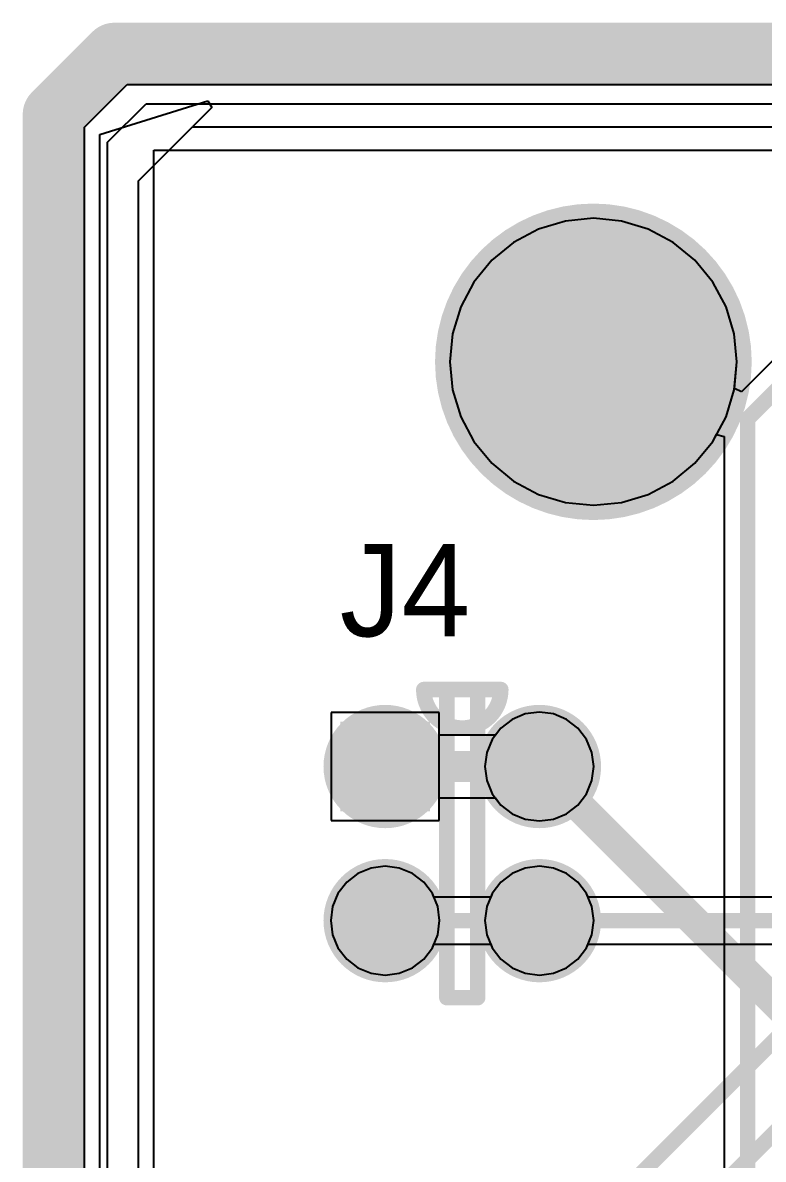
# Model space of a CAD drawing. Header units: millimetres. Extents: x 50.7 to 141.9, y 26.7 to 123.6.
# Drawn here: x 50.67 to 62.87, y 104.91 to 123.64 of the extents above; entities that cross this region are included whole.
import ezdxf

# ---------------------------------------------------------------- set-up
doc = ezdxf.new("R2010")
doc.units = ezdxf.units.MM
for name, color, linetype in [('BottomLayer', 5, 'Continuous'), ('BottomSolder', 6, 'Continuous'), ('InternalPlane1', 76, 'Continuous'), ('InternalPlane3', 216, 'Continuous'), ('MidLayer1', 16, 'Continuous'), ('MidLayer2', 76, 'Continuous'), ('MidLayer3', 90, 'Continuous'), ('MidLayer4', 156, 'Continuous'), ('MultiLayer', 9, 'Continuous'), ('TopLayer', 1, 'Continuous'), ('TopOverlay', 2, 'Continuous'), ('TopSolder', 216, 'Continuous')]:
    doc.layers.add(name, color=color, linetype=linetype)

msp = doc.modelspace()

# ---------------------------------------------------------------- linework, layer by layer
at = {"layer": 'BottomLayer'}
for p, q in [((52.07, 121.666), (52.705, 122.301)), ((52.705, 122.301), (85.725, 122.301)), ((52.07, 80.137), (52.07, 121.666)), ((59.61, 120.369), (59.166, 120.234)), ((60.071, 120.414), (59.61, 120.369)), ((60.532, 120.369), (60.071, 120.414)), ((60.976, 120.234), (60.532, 120.369)), ((59.166, 120.234), (58.757, 120.016)), ((61.385, 120.016), (60.976, 120.234)), ((58.757, 120.016), (58.398, 119.722)), ((61.744, 119.722), (61.385, 120.016)), ((64.916, 119.963), (62.508, 117.555)), ((58.398, 119.722), (58.104, 119.363)), ((62.038, 119.363), (61.744, 119.722)), ((58.104, 119.363), (57.886, 118.954)), ((62.256, 118.954), (62.038, 119.363)), ((57.886, 118.954), (57.751, 118.51)), ((62.391, 118.51), (62.256, 118.954)), ((57.751, 118.51), (57.706, 118.049)), ((62.436, 118.049), (62.391, 118.51)), ((57.706, 118.049), (57.751, 117.588)), ((62.393, 117.609), (62.436, 118.049)), ((57.751, 117.588), (57.886, 117.144)), ((62.508, 117.555), (62.393, 117.609)), ((57.886, 117.144), (58.104, 116.735)), ((58.104, 116.735), (58.398, 116.376)), ((61.744, 116.376), (62.038, 116.735)), ((62.038, 116.735), (62.099, 116.85)), ((62.099, 116.85), (62.223, 116.819)), ((62.223, 116.819), (62.223, 97.081)), ((58.398, 116.376), (58.757, 116.082)), ((61.385, 116.082), (61.744, 116.376)), ((58.757, 116.082), (59.166, 115.864)), ((60.976, 115.864), (61.385, 116.082)), ((59.166, 115.864), (59.61, 115.729)), ((60.532, 115.729), (60.976, 115.864)), ((59.61, 115.729), (60.071, 115.684)), ((60.071, 115.684), (60.532, 115.729)), ((57.531, 112.268), (55.753, 112.268)), ((55.753, 112.268), (55.753, 110.49)), ((57.531, 110.49), (57.531, 112.268)), ((58.95, 112.245), (58.734, 112.156)), ((59.182, 112.276), (58.95, 112.245)), ((59.414, 112.245), (59.182, 112.276)), ((59.63, 112.156), (59.414, 112.245)), ((58.548, 112.013), (58.405, 111.827)), ((58.734, 112.156), (58.548, 112.013)), ((59.816, 112.013), (59.63, 112.156)), ((59.959, 111.827), (59.816, 112.013)), ((58.405, 111.827), (58.316, 111.611)), ((60.048, 111.611), (59.959, 111.827)), ((58.316, 111.611), (58.285, 111.379)), ((60.079, 111.379), (60.048, 111.611)), ((58.285, 111.379), (58.316, 111.147)), ((60.048, 111.147), (60.079, 111.379)), ((58.316, 111.147), (58.405, 110.931)), ((59.959, 110.931), (60.048, 111.147)), ((58.405, 110.931), (58.548, 110.745)), ((59.816, 110.745), (59.959, 110.931)), ((58.548, 110.745), (58.734, 110.602)), ((59.63, 110.602), (59.816, 110.745)), ((58.734, 110.602), (58.95, 110.513)), ((58.95, 110.513), (59.182, 110.482)), ((59.182, 110.482), (59.414, 110.513)), ((59.414, 110.513), (59.63, 110.602)), ((55.753, 110.49), (57.531, 110.49)), ((56.194, 109.616), (56.008, 109.473)), ((56.41, 109.705), (56.194, 109.616)), ((56.642, 109.736), (56.41, 109.705)), ((56.874, 109.705), (56.642, 109.736)), ((57.09, 109.616), (56.874, 109.705)), ((57.276, 109.473), (57.09, 109.616)), ((58.734, 109.616), (58.548, 109.473)), ((58.95, 109.705), (58.734, 109.616)), ((59.182, 109.736), (58.95, 109.705)), ((59.414, 109.705), (59.182, 109.736)), ((59.63, 109.616), (59.414, 109.705)), ((59.816, 109.473), (59.63, 109.616)), ((56.008, 109.473), (55.865, 109.287)), ((57.419, 109.287), (57.276, 109.473)), ((58.548, 109.473), (58.405, 109.287)), ((59.959, 109.287), (59.816, 109.473)), ((55.865, 109.287), (55.776, 109.071)), ((57.508, 109.071), (57.419, 109.287)), ((58.405, 109.287), (58.316, 109.071)), ((60.048, 109.071), (59.959, 109.287)), ((55.776, 109.071), (55.745, 108.839)), ((57.539, 108.839), (57.508, 109.071)), ((58.316, 109.071), (58.285, 108.839)), ((60.079, 108.839), (60.048, 109.071)), ((55.745, 108.839), (55.776, 108.607)), ((57.508, 108.607), (57.539, 108.839)), ((58.285, 108.839), (58.316, 108.607)), ((60.048, 108.607), (60.079, 108.839)), ((55.776, 108.607), (55.865, 108.391)), ((57.419, 108.391), (57.508, 108.607)), ((58.316, 108.607), (58.405, 108.391)), ((59.959, 108.391), (60.048, 108.607)), ((55.865, 108.391), (56.008, 108.205)), ((57.276, 108.205), (57.419, 108.391)), ((58.405, 108.391), (58.548, 108.205)), ((59.816, 108.205), (59.959, 108.391)), ((56.008, 108.205), (56.194, 108.062)), ((57.09, 108.062), (57.276, 108.205)), ((58.548, 108.205), (58.734, 108.062)), ((59.63, 108.062), (59.816, 108.205)), ((56.194, 108.062), (56.41, 107.973)), ((56.41, 107.973), (56.642, 107.942)), ((56.642, 107.942), (56.874, 107.973)), ((56.874, 107.973), (57.09, 108.062)), ((58.734, 108.062), (58.95, 107.973)), ((58.95, 107.973), (59.182, 107.942)), ((59.182, 107.942), (59.414, 107.973)), ((59.414, 107.973), (59.63, 108.062))]:
    msp.add_line(p, q, dxfattribs=at)
for points, const_width in [([(59.021, 118.049, 1), (61.121, 118.049, 1)], 2.1), ([(62.547, 117.108, 1), (62.674, 117.108, 1)], 0.127), ([(62.547, 117.108, 1), (62.674, 117.108, 1)], 0.127), ([(58.864, 111.379, 1), (59.499, 111.379, 1)], 0.635), ([(56.324, 108.839, 1), (56.959, 108.839, 1)], 0.635), ([(58.864, 108.839, 1), (59.499, 108.839, 1)], 0.635)]:
    msp.add_lwpolyline(points, format="xyb", close=True, dxfattribs=dict(at, const_width=const_width))
at = {"layer": 'BottomLayer', "const_width": 0.254}
for points in [[(62.611, 117.108), (65.191, 119.688)], [(62.611, 97.081), (62.611, 117.108)]]:
    msp.add_lwpolyline(points, dxfattribs=at)
at = {"layer": 'BottomLayer'}
msp.add_solid([(56.007, 110.744), (57.277, 110.744), (56.007, 112.014), (57.277, 112.014)], dxfattribs=at)
at = {"layer": 'BottomSolder'}
for points, const_width in [([(58.97, 118.049, 1), (61.172, 118.049, 1)], 2.202), ([(58.814, 111.379, 1), (59.55, 111.379, 1)], 0.737), ([(56.274, 108.839, 1), (57.01, 108.839, 1)], 0.737), ([(58.814, 108.839, 1), (59.55, 108.839, 1)], 0.737)]:
    msp.add_lwpolyline(points, format="xyb", close=True, dxfattribs=dict(at, const_width=const_width))
msp.add_solid([(55.905, 110.642), (57.379, 110.642), (55.905, 112.116), (57.379, 112.116)], dxfattribs=at)
at = {"layer": 'InternalPlane1'}
for p, q in [((51.691, 121.918), (52.392, 122.619)), ((52.392, 122.619), (86.741, 122.619)), ((51.691, 78.619), (51.691, 121.918))]:
    msp.add_line(p, q, dxfattribs=at)
at = {"layer": 'InternalPlane1', "const_width": 1.016}
for points in [[(51.181, 122.129), (52.181, 123.129)], [(52.181, 123.129), (87.251, 123.129)], [(51.181, 78.109), (51.181, 122.129)]]:
    msp.add_lwpolyline(points, dxfattribs=at)
at = {"layer": 'InternalPlane1'}
for points, const_width in [([(51.927, 123.129, 1), (52.435, 123.129, 1)], 0.508), ([(51.927, 123.129, 1), (52.435, 123.129, 1)], 0.508), ([(50.927, 122.129, 1), (51.435, 122.129, 1)], 0.508), ([(50.927, 122.129, 1), (51.435, 122.129, 1)], 0.508), ([(58.767, 118.049, 1), (61.375, 118.049, 1)], 2.608), ([(56.134, 111.379, 1), (57.15, 111.379, 1)], 1.016), ([(58.674, 111.379, 1), (59.69, 111.379, 1)], 1.016), ([(56.134, 108.839, 1), (57.15, 108.839, 1)], 1.016), ([(58.674, 108.839, 1), (59.69, 108.839, 1)], 1.016)]:
    msp.add_lwpolyline(points, format="xyb", close=True, dxfattribs=dict(at, const_width=const_width))
at = {"layer": 'InternalPlane3'}
for p, q in [((51.691, 121.918), (52.392, 122.619)), ((52.392, 122.619), (86.741, 122.619)), ((51.691, 78.619), (51.691, 121.918))]:
    msp.add_line(p, q, dxfattribs=at)
at = {"layer": 'InternalPlane3', "const_width": 1.016}
for points in [[(51.181, 122.129), (52.181, 123.129)], [(52.181, 123.129), (87.251, 123.129)], [(51.181, 78.109), (51.181, 122.129)]]:
    msp.add_lwpolyline(points, dxfattribs=at)
at = {"layer": 'InternalPlane3'}
for points, const_width in [([(51.927, 123.129, 1), (52.435, 123.129, 1)], 0.508), ([(51.927, 123.129, 1), (52.435, 123.129, 1)], 0.508), ([(50.927, 122.129, 1), (51.435, 122.129, 1)], 0.508), ([(50.927, 122.129, 1), (51.435, 122.129, 1)], 0.508), ([(58.767, 118.049, 1), (61.375, 118.049, 1)], 2.608), ([(56.134, 111.379, 1), (57.15, 111.379, 1)], 1.016), ([(58.674, 111.379, 1), (59.69, 111.379, 1)], 1.016), ([(56.134, 108.839, 1), (57.15, 108.839, 1)], 1.016), ([(58.674, 108.839, 1), (59.69, 108.839, 1)], 1.016)]:
    msp.add_lwpolyline(points, format="xyb", close=True, dxfattribs=dict(at, const_width=const_width))
at = {"layer": 'MidLayer1'}
for points, const_width in [([(59.021, 118.049, 1), (61.121, 118.049, 1)], 2.1), ([(58.864, 111.379, 1), (59.499, 111.379, 1)], 0.635), ([(56.324, 108.839, 1), (56.959, 108.839, 1)], 0.635), ([(58.864, 108.839, 1), (59.499, 108.839, 1)], 0.635)]:
    msp.add_lwpolyline(points, format="xyb", close=True, dxfattribs=dict(at, const_width=const_width))
at = {"layer": 'MidLayer1', "const_width": 0.254}
for points in [[(56.769, 100.584), (63.5, 107.315)], [(57.531, 99.822), (64.5, 106.791)]]:
    msp.add_lwpolyline(points, dxfattribs=at)
at = {"layer": 'MidLayer1'}
msp.add_solid([(56.007, 110.744), (57.277, 110.744), (56.007, 112.014), (57.277, 112.014)], dxfattribs=at)
at = {"layer": 'MidLayer2'}
for points, const_width in [([(59.021, 118.049, 1), (61.121, 118.049, 1)], 2.1), ([(58.864, 111.379, 1), (59.499, 111.379, 1)], 0.635), ([(59.055, 111.379, 1), (59.309, 111.379, 1)], 0.254), ([(56.324, 108.839, 1), (56.959, 108.839, 1)], 0.635), ([(58.864, 108.839, 1), (59.499, 108.839, 1)], 0.635)]:
    msp.add_lwpolyline(points, format="xyb", close=True, dxfattribs=dict(at, const_width=const_width))
at = {"layer": 'MidLayer2', "const_width": 0.508}
msp.add_lwpolyline([(59.182, 111.379), (67.691, 102.87)], dxfattribs=at)
at = {"layer": 'MidLayer2'}
msp.add_solid([(56.007, 110.744), (57.277, 110.744), (56.007, 112.014), (57.277, 112.014)], dxfattribs=at)
at = {"layer": 'MidLayer3'}
for p, q in [((52.832, 80.264), (52.832, 121.539)), ((52.832, 121.539), (85.471, 121.539)), ((59.61, 120.369), (59.166, 120.234)), ((60.071, 120.414), (59.61, 120.369)), ((60.532, 120.369), (60.071, 120.414)), ((60.976, 120.234), (60.532, 120.369)), ((59.166, 120.234), (58.757, 120.016)), ((61.385, 120.016), (60.976, 120.234)), ((58.757, 120.016), (58.398, 119.722)), ((61.744, 119.722), (61.385, 120.016)), ((58.398, 119.722), (58.104, 119.363)), ((62.038, 119.363), (61.744, 119.722)), ((58.104, 119.363), (57.886, 118.954)), ((62.256, 118.954), (62.038, 119.363)), ((57.886, 118.954), (57.751, 118.51)), ((62.391, 118.51), (62.256, 118.954)), ((57.751, 118.51), (57.706, 118.049)), ((62.436, 118.049), (62.391, 118.51)), ((57.706, 118.049), (57.751, 117.588)), ((62.391, 117.588), (62.436, 118.049)), ((57.751, 117.588), (57.886, 117.144)), ((62.256, 117.144), (62.391, 117.588)), ((57.886, 117.144), (58.104, 116.735)), ((62.038, 116.735), (62.256, 117.144)), ((58.104, 116.735), (58.398, 116.376)), ((61.744, 116.376), (62.038, 116.735)), ((58.398, 116.376), (58.757, 116.082)), ((61.385, 116.082), (61.744, 116.376)), ((58.757, 116.082), (59.166, 115.864)), ((60.976, 115.864), (61.385, 116.082)), ((59.166, 115.864), (59.61, 115.729)), ((60.532, 115.729), (60.976, 115.864)), ((59.61, 115.729), (60.071, 115.684)), ((60.071, 115.684), (60.532, 115.729)), ((57.531, 112.268), (55.753, 112.268)), ((55.753, 112.268), (55.753, 110.49)), ((57.531, 110.49), (57.531, 112.268)), ((58.95, 112.245), (58.734, 112.156)), ((59.182, 112.276), (58.95, 112.245)), ((59.414, 112.245), (59.182, 112.276)), ((59.63, 112.156), (59.414, 112.245)), ((58.548, 112.013), (58.405, 111.827)), ((58.734, 112.156), (58.548, 112.013)), ((59.816, 112.013), (59.63, 112.156)), ((59.959, 111.827), (59.816, 112.013)), ((58.405, 111.827), (58.316, 111.611)), ((60.048, 111.611), (59.959, 111.827)), ((58.316, 111.611), (58.285, 111.379)), ((60.079, 111.379), (60.048, 111.611)), ((58.285, 111.379), (58.316, 111.147)), ((60.048, 111.147), (60.079, 111.379)), ((58.316, 111.147), (58.405, 110.931)), ((59.959, 110.931), (60.048, 111.147)), ((58.405, 110.931), (58.548, 110.745)), ((59.816, 110.745), (59.959, 110.931)), ((58.548, 110.745), (58.734, 110.602)), ((59.63, 110.602), (59.816, 110.745)), ((58.734, 110.602), (58.95, 110.513)), ((58.95, 110.513), (59.182, 110.482)), ((59.182, 110.482), (59.414, 110.513)), ((59.414, 110.513), (59.63, 110.602)), ((55.753, 110.49), (57.531, 110.49)), ((56.194, 109.616), (56.008, 109.473)), ((56.41, 109.705), (56.194, 109.616)), ((56.642, 109.736), (56.41, 109.705)), ((56.874, 109.705), (56.642, 109.736)), ((57.09, 109.616), (56.874, 109.705)), ((57.276, 109.473), (57.09, 109.616)), ((58.734, 109.616), (58.548, 109.473)), ((58.95, 109.705), (58.734, 109.616)), ((59.182, 109.736), (58.95, 109.705)), ((59.414, 109.705), (59.182, 109.736)), ((59.63, 109.616), (59.414, 109.705)), ((59.816, 109.473), (59.63, 109.616)), ((56.008, 109.473), (55.865, 109.287)), ((57.419, 109.287), (57.276, 109.473)), ((58.548, 109.473), (58.405, 109.287)), ((59.959, 109.287), (59.816, 109.473)), ((55.865, 109.287), (55.776, 109.071)), ((57.508, 109.071), (57.419, 109.287)), ((58.405, 109.287), (58.316, 109.071)), ((60.048, 109.071), (59.959, 109.287)), ((55.776, 109.071), (55.745, 108.839)), ((57.539, 108.839), (57.508, 109.071)), ((58.316, 109.071), (58.285, 108.839)), ((60.079, 108.839), (60.048, 109.071)), ((55.745, 108.839), (55.776, 108.607)), ((57.508, 108.607), (57.539, 108.839)), ((58.285, 108.839), (58.316, 108.607)), ((60.048, 108.607), (60.079, 108.839)), ((55.776, 108.607), (55.865, 108.391)), ((57.419, 108.391), (57.508, 108.607)), ((58.316, 108.607), (58.405, 108.391)), ((59.959, 108.391), (60.048, 108.607)), ((55.865, 108.391), (56.008, 108.205)), ((57.276, 108.205), (57.419, 108.391)), ((58.405, 108.391), (58.548, 108.205)), ((59.816, 108.205), (59.959, 108.391)), ((56.008, 108.205), (56.194, 108.062)), ((57.09, 108.062), (57.276, 108.205)), ((58.548, 108.205), (58.734, 108.062)), ((59.63, 108.062), (59.816, 108.205)), ((56.194, 108.062), (56.41, 107.973)), ((56.41, 107.973), (56.642, 107.942)), ((56.642, 107.942), (56.874, 107.973)), ((56.874, 107.973), (57.09, 108.062)), ((58.734, 108.062), (58.95, 107.973)), ((58.95, 107.973), (59.182, 107.942)), ((59.182, 107.942), (59.414, 107.973)), ((59.414, 107.973), (59.63, 108.062))]:
    msp.add_line(p, q, dxfattribs=at)
for points, const_width in [([(59.021, 118.049, 1), (61.121, 118.049, 1)], 2.1), ([(58.864, 111.379, 1), (59.499, 111.379, 1)], 0.635), ([(56.324, 108.839, 1), (56.959, 108.839, 1)], 0.635), ([(58.864, 108.839, 1), (59.499, 108.839, 1)], 0.635)]:
    msp.add_lwpolyline(points, format="xyb", close=True, dxfattribs=dict(at, const_width=const_width))
msp.add_solid([(56.007, 110.744), (57.277, 110.744), (56.007, 112.014), (57.277, 112.014)], dxfattribs=at)
at = {"layer": 'MidLayer4'}
for p, q in [((52.959, 121.412), (53.467, 121.92)), ((53.467, 121.92), (85.598, 121.92)), ((52.578, 121.031), (52.959, 121.412)), ((52.578, 79.756), (52.578, 121.031)), ((59.61, 120.369), (59.166, 120.234)), ((60.071, 120.414), (59.61, 120.369)), ((60.532, 120.369), (60.071, 120.414)), ((60.976, 120.234), (60.532, 120.369)), ((59.166, 120.234), (58.757, 120.016)), ((61.385, 120.016), (60.976, 120.234)), ((58.757, 120.016), (58.398, 119.722)), ((61.744, 119.722), (61.385, 120.016)), ((58.398, 119.722), (58.104, 119.363)), ((62.038, 119.363), (61.744, 119.722)), ((58.104, 119.363), (57.886, 118.954)), ((62.256, 118.954), (62.038, 119.363)), ((57.886, 118.954), (57.751, 118.51)), ((62.391, 118.51), (62.256, 118.954)), ((57.751, 118.51), (57.706, 118.049)), ((62.436, 118.049), (62.391, 118.51)), ((57.706, 118.049), (57.751, 117.588)), ((62.391, 117.588), (62.436, 118.049)), ((57.751, 117.588), (57.886, 117.144)), ((62.256, 117.144), (62.391, 117.588)), ((57.886, 117.144), (58.104, 116.735)), ((62.038, 116.735), (62.256, 117.144)), ((58.104, 116.735), (58.398, 116.376)), ((61.744, 116.376), (62.038, 116.735)), ((58.398, 116.376), (58.757, 116.082)), ((61.385, 116.082), (61.744, 116.376)), ((58.757, 116.082), (59.166, 115.864)), ((60.976, 115.864), (61.385, 116.082)), ((59.166, 115.864), (59.61, 115.729)), ((60.532, 115.729), (60.976, 115.864)), ((59.61, 115.729), (60.071, 115.684)), ((60.071, 115.684), (60.532, 115.729)), ((57.531, 112.268), (55.753, 112.268)), ((55.753, 112.268), (55.753, 110.49)), ((57.531, 110.49), (57.531, 112.268)), ((58.95, 112.245), (58.734, 112.156)), ((59.182, 112.276), (58.95, 112.245)), ((59.414, 112.245), (59.182, 112.276)), ((59.63, 112.156), (59.414, 112.245)), ((58.548, 112.013), (58.405, 111.827)), ((58.734, 112.156), (58.548, 112.013)), ((59.816, 112.013), (59.63, 112.156)), ((59.959, 111.827), (59.816, 112.013)), ((58.405, 111.827), (58.316, 111.611)), ((60.048, 111.611), (59.959, 111.827)), ((58.316, 111.611), (58.285, 111.379)), ((60.079, 111.379), (60.048, 111.611)), ((58.285, 111.379), (58.316, 111.147)), ((60.048, 111.147), (60.079, 111.379)), ((58.316, 111.147), (58.405, 110.931)), ((59.959, 110.931), (60.048, 111.147)), ((58.405, 110.931), (58.548, 110.745)), ((59.816, 110.745), (59.959, 110.931)), ((58.548, 110.745), (58.734, 110.602)), ((59.63, 110.602), (59.816, 110.745)), ((58.734, 110.602), (58.95, 110.513)), ((58.95, 110.513), (59.182, 110.482)), ((59.182, 110.482), (59.414, 110.513)), ((59.414, 110.513), (59.63, 110.602)), ((55.753, 110.49), (57.531, 110.49)), ((56.194, 109.616), (56.008, 109.473)), ((56.41, 109.705), (56.194, 109.616)), ((56.642, 109.736), (56.41, 109.705)), ((56.874, 109.705), (56.642, 109.736)), ((57.09, 109.616), (56.874, 109.705)), ((57.276, 109.473), (57.09, 109.616)), ((58.734, 109.616), (58.548, 109.473)), ((58.95, 109.705), (58.734, 109.616)), ((59.182, 109.736), (58.95, 109.705)), ((59.414, 109.705), (59.182, 109.736)), ((59.63, 109.616), (59.414, 109.705)), ((59.816, 109.473), (59.63, 109.616)), ((56.008, 109.473), (55.865, 109.287)), ((57.419, 109.287), (57.276, 109.473)), ((58.548, 109.473), (58.405, 109.287)), ((59.959, 109.287), (59.816, 109.473)), ((55.865, 109.287), (55.776, 109.071)), ((57.508, 109.071), (57.419, 109.287)), ((58.405, 109.287), (58.316, 109.071)), ((60.048, 109.071), (59.959, 109.287)), ((55.776, 109.071), (55.745, 108.839)), ((57.539, 108.839), (57.508, 109.071)), ((58.316, 109.071), (58.285, 108.839)), ((60.079, 108.839), (60.048, 109.071)), ((55.745, 108.839), (55.776, 108.607)), ((57.508, 108.607), (57.539, 108.839)), ((58.285, 108.839), (58.316, 108.607)), ((60.048, 108.607), (60.079, 108.839)), ((55.776, 108.607), (55.865, 108.391)), ((57.419, 108.391), (57.508, 108.607)), ((58.316, 108.607), (58.405, 108.391)), ((59.959, 108.391), (60.048, 108.607)), ((55.865, 108.391), (56.008, 108.205)), ((57.276, 108.205), (57.419, 108.391)), ((58.405, 108.391), (58.548, 108.205)), ((59.816, 108.205), (59.959, 108.391)), ((56.008, 108.205), (56.194, 108.062)), ((57.09, 108.062), (57.276, 108.205)), ((58.548, 108.205), (58.734, 108.062)), ((59.63, 108.062), (59.816, 108.205)), ((56.194, 108.062), (56.41, 107.973)), ((56.41, 107.973), (56.642, 107.942)), ((56.642, 107.942), (56.874, 107.973)), ((56.874, 107.973), (57.09, 108.062)), ((58.734, 108.062), (58.95, 107.973)), ((58.95, 107.973), (59.182, 107.942)), ((59.182, 107.942), (59.414, 107.973)), ((59.414, 107.973), (59.63, 108.062))]:
    msp.add_line(p, q, dxfattribs=at)
for points, const_width in [([(59.021, 118.049, 1), (61.121, 118.049, 1)], 2.1), ([(58.864, 111.379, 1), (59.499, 111.379, 1)], 0.635), ([(56.324, 108.839, 1), (56.959, 108.839, 1)], 0.635), ([(58.864, 108.839, 1), (59.499, 108.839, 1)], 0.635)]:
    msp.add_lwpolyline(points, format="xyb", close=True, dxfattribs=dict(at, const_width=const_width))
msp.add_solid([(56.007, 110.744), (57.277, 110.744), (56.007, 112.014), (57.277, 112.014)], dxfattribs=at)
at = {"layer": 'MultiLayer'}
for points, const_width in [([(59.021, 118.049, 1), (61.121, 118.049, 1)], 2.1), ([(58.864, 111.379, 1), (59.499, 111.379, 1)], 0.635), ([(56.324, 108.839, 1), (56.959, 108.839, 1)], 0.635), ([(58.864, 108.839, 1), (59.499, 108.839, 1)], 0.635)]:
    msp.add_lwpolyline(points, format="xyb", close=True, dxfattribs=dict(at, const_width=const_width))
msp.add_solid([(56.007, 110.744), (57.277, 110.744), (56.007, 112.014), (57.277, 112.014)], dxfattribs=at)
at = {"layer": 'TopLayer'}
for p, q in [((51.943, 121.793), (53.721, 122.349)), ((53.721, 122.349), (53.787, 122.24)), ((53.787, 122.24), (53.467, 121.92)), ((51.943, 80.137), (51.943, 121.793)), ((53.467, 121.92), (84.455, 121.92)), ((59.61, 120.369), (59.166, 120.234)), ((60.071, 120.414), (59.61, 120.369)), ((60.532, 120.369), (60.071, 120.414)), ((60.976, 120.234), (60.532, 120.369)), ((59.166, 120.234), (58.757, 120.016)), ((61.385, 120.016), (60.976, 120.234)), ((58.757, 120.016), (58.398, 119.722)), ((61.744, 119.722), (61.385, 120.016)), ((58.398, 119.722), (58.104, 119.363)), ((62.038, 119.363), (61.744, 119.722)), ((58.104, 119.363), (57.886, 118.954)), ((62.256, 118.954), (62.038, 119.363)), ((57.886, 118.954), (57.751, 118.51)), ((62.391, 118.51), (62.256, 118.954)), ((57.751, 118.51), (57.706, 118.049)), ((62.436, 118.049), (62.391, 118.51)), ((57.706, 118.049), (57.751, 117.588)), ((62.391, 117.588), (62.436, 118.049)), ((57.751, 117.588), (57.886, 117.144)), ((62.256, 117.144), (62.391, 117.588)), ((57.886, 117.144), (58.104, 116.735)), ((62.038, 116.735), (62.256, 117.144)), ((58.104, 116.735), (58.398, 116.376)), ((61.744, 116.376), (62.038, 116.735)), ((58.398, 116.376), (58.757, 116.082)), ((61.385, 116.082), (61.744, 116.376)), ((58.757, 116.082), (59.166, 115.864)), ((60.976, 115.864), (61.385, 116.082)), ((59.166, 115.864), (59.61, 115.729)), ((60.532, 115.729), (60.976, 115.864)), ((59.61, 115.729), (60.071, 115.684)), ((60.071, 115.684), (60.532, 115.729)), ((57.531, 112.268), (55.753, 112.268)), ((55.753, 112.268), (55.753, 110.49)), ((57.531, 111.897), (57.531, 112.268)), ((58.95, 112.245), (58.734, 112.156)), ((59.182, 112.276), (58.95, 112.245)), ((59.414, 112.245), (59.182, 112.276)), ((59.63, 112.156), (59.414, 112.245)), ((58.548, 112.013), (58.459, 111.897)), ((58.734, 112.156), (58.548, 112.013)), ((59.816, 112.013), (59.63, 112.156)), ((59.959, 111.827), (59.816, 112.013)), ((58.459, 111.897), (57.531, 111.897)), ((60.048, 111.611), (59.959, 111.827)), ((60.079, 111.379), (60.048, 111.611)), ((60.048, 111.147), (60.079, 111.379)), ((59.959, 110.931), (60.048, 111.147)), ((59.816, 110.745), (59.959, 110.931)), ((57.531, 110.49), (57.531, 110.861)), ((57.531, 110.861), (58.459, 110.861)), ((58.459, 110.861), (58.548, 110.745)), ((58.548, 110.745), (58.734, 110.602)), ((59.63, 110.602), (59.816, 110.745)), ((58.734, 110.602), (58.95, 110.513)), ((58.95, 110.513), (59.182, 110.482)), ((59.182, 110.482), (59.414, 110.513)), ((59.414, 110.513), (59.63, 110.602)), ((55.753, 110.49), (57.531, 110.49)), ((56.194, 109.616), (56.008, 109.473)), ((56.41, 109.705), (56.194, 109.616)), ((56.642, 109.736), (56.41, 109.705)), ((56.874, 109.705), (56.642, 109.736)), ((57.09, 109.616), (56.874, 109.705)), ((57.276, 109.473), (57.09, 109.616)), ((58.734, 109.616), (58.548, 109.473)), ((58.95, 109.705), (58.734, 109.616)), ((59.182, 109.736), (58.95, 109.705)), ((59.414, 109.705), (59.182, 109.736)), ((59.63, 109.616), (59.414, 109.705)), ((59.816, 109.473), (59.63, 109.616)), ((56.008, 109.473), (55.865, 109.287)), ((57.419, 109.287), (57.276, 109.473)), ((58.548, 109.473), (58.405, 109.287)), ((59.959, 109.287), (59.816, 109.473)), ((55.865, 109.287), (55.776, 109.071)), ((57.443, 109.227), (57.419, 109.287)), ((58.381, 109.227), (57.443, 109.227)), ((58.405, 109.287), (58.381, 109.227)), ((59.983, 109.227), (59.959, 109.287)), ((101.5, 109.227), (59.983, 109.227)), ((55.776, 109.071), (55.745, 108.839)), ((55.745, 108.839), (55.776, 108.607)), ((55.776, 108.607), (55.865, 108.391)), ((57.419, 108.391), (57.443, 108.451)), ((57.443, 108.451), (58.381, 108.451)), ((58.381, 108.451), (58.405, 108.391)), ((59.959, 108.391), (59.983, 108.451)), ((59.983, 108.451), (101.661, 108.451)), ((55.865, 108.391), (56.008, 108.205)), ((57.276, 108.205), (57.419, 108.391)), ((58.405, 108.391), (58.548, 108.205)), ((59.816, 108.205), (59.959, 108.391)), ((56.008, 108.205), (56.194, 108.062)), ((57.09, 108.062), (57.276, 108.205)), ((58.548, 108.205), (58.734, 108.062)), ((59.63, 108.062), (59.816, 108.205)), ((56.194, 108.062), (56.41, 107.973)), ((56.41, 107.973), (56.642, 107.942)), ((56.642, 107.942), (56.874, 107.973)), ((56.874, 107.973), (57.09, 108.062)), ((58.734, 108.062), (58.95, 107.973)), ((58.95, 107.973), (59.182, 107.942)), ((59.182, 107.942), (59.414, 107.973)), ((59.414, 107.973), (59.63, 108.062))]:
    msp.add_line(p, q, dxfattribs=at)
for points, const_width in [([(59.021, 118.049, 1), (61.121, 118.049, 1)], 2.1), ([(58.864, 111.379, 1), (59.499, 111.379, 1)], 0.635), ([(56.515, 111.379, 1), (56.769, 111.379, 1)], 0.254), ([(59.055, 111.379, 1), (59.309, 111.379, 1)], 0.254), ([(56.324, 108.839, 1), (56.959, 108.839, 1)], 0.635), ([(58.864, 108.839, 1), (59.499, 108.839, 1)], 0.635), ([(56.578, 108.839, 1), (56.705, 108.839, 1)], 0.127), ([(59.118, 108.839, 1), (59.245, 108.839, 1)], 0.127), ([(59.118, 108.839, 1), (59.245, 108.839, 1)], 0.127)]:
    msp.add_lwpolyline(points, format="xyb", close=True, dxfattribs=dict(at, const_width=const_width))
for points, const_width in [([(56.642, 111.379), (59.182, 111.379)], 0.508), ([(56.642, 108.839), (59.182, 108.839)], 0.254), ([(59.182, 108.839), (101.661, 108.839)], 0.254)]:
    msp.add_lwpolyline(points, dxfattribs=dict(at, const_width=const_width))
msp.add_solid([(56.007, 110.744), (57.277, 110.744), (56.007, 112.014), (57.277, 112.014)], dxfattribs=at)
at = {"layer": 'TopOverlay', "const_width": 0.254}
for points in [[(57.277, 112.649), (58.166, 112.649)], [(57.658, 107.569), (57.658, 112.649)], [(57.658, 112.649), (58.547, 112.649)], [(58.166, 107.569), (58.166, 112.649)], [(57.658, 107.569), (58.166, 107.569)]]:
    msp.add_lwpolyline(points, dxfattribs=at)
at = {"layer": 'TopOverlay', "const_width": 0.127}
for points in [[(57.214, 112.649, 1), (57.34, 112.649, 1)], [(57.214, 112.649, 1), (57.34, 112.649, 1)], [(57.594, 112.649, 1), (57.721, 112.649, 1)], [(57.594, 112.649, 1), (57.721, 112.649, 1)], [(58.102, 112.649, 1), (58.229, 112.649, 1)], [(58.102, 112.649, 1), (58.229, 112.649, 1)], [(58.483, 112.649, 1), (58.61, 112.649, 1)], [(58.483, 112.649, 1), (58.61, 112.649, 1)], [(57.594, 107.569, 1), (57.721, 107.569, 1)], [(57.594, 107.569, 1), (57.721, 107.569, 1)], [(58.102, 107.569, 1), (58.229, 107.569, 1)], [(58.102, 107.569, 1), (58.229, 107.569, 1)]]:
    msp.add_lwpolyline(points, format="xyb", close=True, dxfattribs=at)
at = {"layer": 'TopOverlay', "const_width": 0.254}
msp.add_lwpolyline([(58.547, 112.649, -1), (57.277, 112.649)], format="xyb", dxfattribs=at)
at = {"layer": 'TopSolder'}
for points, const_width in [([(58.97, 118.049, 1), (61.172, 118.049, 1)], 2.202), ([(58.814, 111.379, 1), (59.55, 111.379, 1)], 0.737), ([(56.274, 108.839, 1), (57.01, 108.839, 1)], 0.737), ([(58.814, 108.839, 1), (59.55, 108.839, 1)], 0.737)]:
    msp.add_lwpolyline(points, format="xyb", close=True, dxfattribs=dict(at, const_width=const_width))
msp.add_solid([(55.905, 110.642), (57.379, 110.642), (55.905, 112.116), (57.379, 112.116)], dxfattribs=at)

# ---------------------------------------------------------------- texts
at = {"layer": 'TopOverlay'}
msp.add_text('J4', height=1.524, dxfattribs=at).set_placement((55.893, 113.525))

doc.saveas('drawing.dxf')
